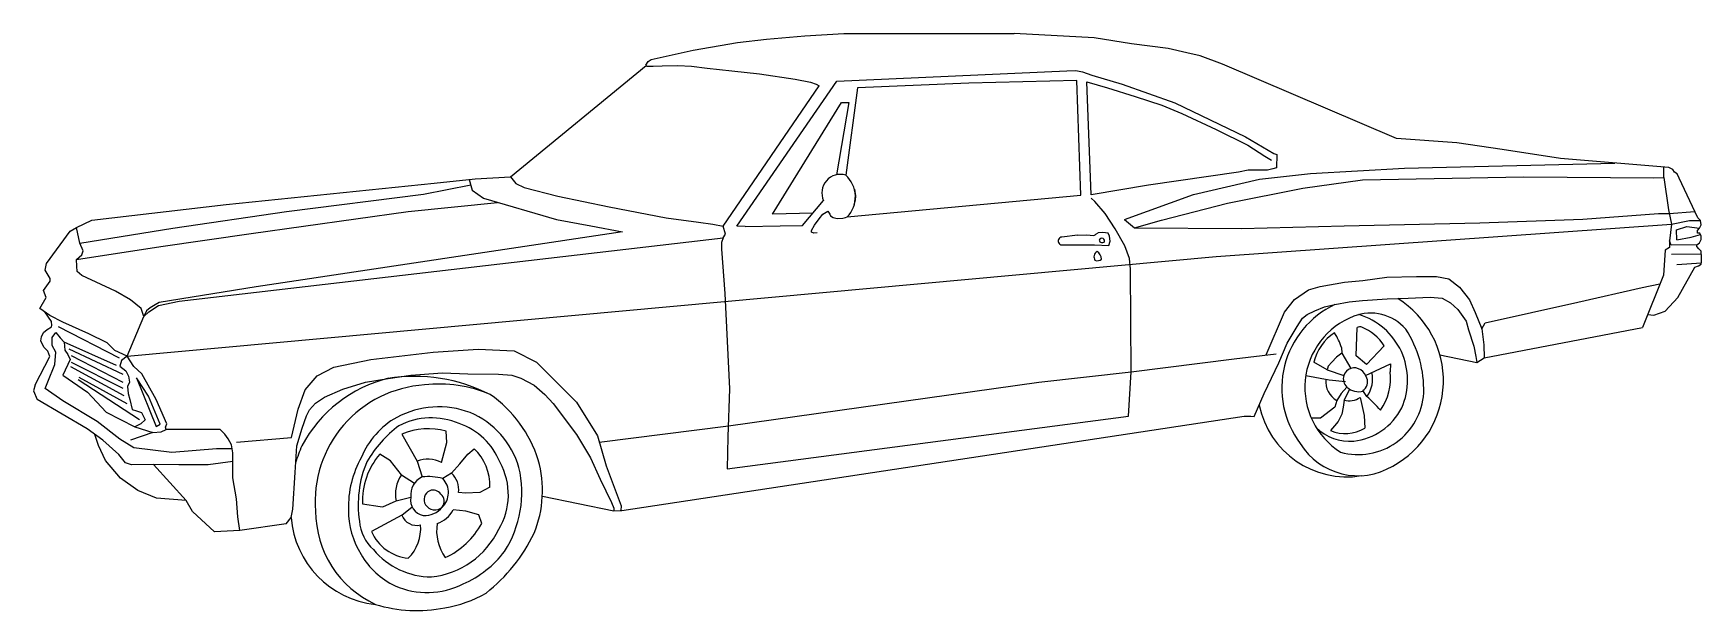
# Model space of a CAD drawing. Header units: inches. Extents: x 0 to 6.93, y 0 to 2.4.
import ezdxf

# ---------------------------------------------------------------- set-up
doc = ezdxf.new("R2010")
doc.units = ezdxf.units.IN
doc.header["$MEASUREMENT"] = 0

msp = doc.modelspace()

# ---------------------------------------------------------------- linework, layer by layer
for p, q in [((3.3656, 2.3953), (4.0736, 2.3953)), ((1.982, 1.8003), (2.5454, 2.2616)), ((2.5428, 2.2641), (2.548, 2.2592)), ((2.548, 2.2592), (2.5735, 2.2591)), ((2.5735, 2.2591), (2.6109, 2.2611)), ((2.6109, 2.2611), (2.6761, 2.2614)), ((2.6761, 2.2614), (2.7329, 2.2593)), ((2.7329, 2.2593), (2.7982, 2.251)), ((2.7982, 2.251), (2.901, 2.2401)), ((2.901, 2.2401), (3.0152, 2.2273)), ((3.0152, 2.2273), (3.1641, 2.2054)), ((3.1641, 2.2054), (3.2276, 2.1933)), ((3.2276, 2.1933), (3.251, 2.185)), ((3.251, 2.185), (3.263, 2.1782)), ((4.9124, 1.4689), (6.802, 1.6039)), ((6.802, 1.6039), (6.7937, 1.534)), ((6.7937, 1.534), (6.7945, 1.5068)), ((0.3895, 1.0557), (4.9124, 1.4689)), ((6.7769, 1.4953), (6.7695, 1.3926)), ((6.7945, 1.5068), (6.7769, 1.4953)), ((6.7695, 1.3926), (6.6819, 1.1751)), ((6.8289, 1.2992), (6.8995, 1.4249)), ((6.8995, 1.4249), (6.9145, 1.4306)), ((6.7757, 1.2425), (6.8289, 1.2992)), ((6.7037, 1.2293), (6.729, 1.2266)), ((6.729, 1.2266), (6.7757, 1.2425))]:
    msp.add_line(p, q)
for points in [[(2.5657, 2.2874), (2.7399, 2.326), (2.9239, 2.3572), (3.0439, 2.3718), (3.2039, 2.3858), (3.3656, 2.3953)], [(6.9145, 1.4306), (6.9265, 1.4375), (6.9278, 1.4469), (6.9277, 1.4663), (6.9265, 1.4915), (6.9158, 1.5011), (6.9077, 1.5108), (6.9072, 1.5183), (6.9185, 1.5264), (6.9265, 1.5398), (6.926, 1.5543), (6.9201, 1.5666), (6.911, 1.5666), (6.911, 1.5779), (6.919, 1.5871), (6.9255, 1.601), (6.9228, 1.6193), (6.9115, 1.6295), (6.8347, 1.795), (6.8255, 1.8127), (6.8153, 1.8197), (6.8083, 1.8299), (6.7922, 1.8385), (6.3411, 1.8756), (6.0995, 1.9129), (5.9106, 1.9415), (5.6613, 1.9596), (4.9382, 2.2674), (4.8456, 2.3023), (4.7894, 2.3144), (4.7121, 2.3326), (4.5603, 2.3523), (4.4056, 2.3766), (4.0736, 2.3953)], [(2.5428, 2.2641), (2.5534, 2.2781), (2.5657, 2.2874)], [(2.9556, 1.594), (2.9217, 1.5948), (3.3363, 2.1972), (4.2919, 2.2395), (4.3287, 2.241), (4.3566, 2.2352), (4.3957, 2.2226), (4.522, 2.1853), (4.7399, 2.1067), (5.0342, 1.9664), (5.1506, 1.8969), (5.1643, 1.8923), (5.162, 1.8376), (5.162, 1.8376), (5.1469, 1.8328), (5.1253, 1.8276), (5.0448, 1.8275), (5.0052, 1.8198), (4.6305, 1.7658), (4.3931, 1.7252), (4.3751, 2.1939), (4.4605, 2.1698), (4.5749, 2.133), (4.686, 2.0976), (4.7691, 2.0626), (4.9111, 1.996), (5.0432, 1.931), (5.1143, 1.8862), (5.1421, 1.8697)], [(2.8643, 1.5957), (3.263, 2.1782), (3.263, 2.1782)], [(4.3501, 1.7244), (4.3326, 2.1996), (3.8844, 2.1885), (3.4221, 2.1692), (3.3733, 1.8072)], [(3.2376, 1.6495), (3.0695, 1.6457), (3.3558, 2.1081), (3.386, 2.109), (3.3345, 1.8086)], [(4.5311, 1.6227), (4.8181, 1.7262), (5.0917, 1.7897), (5.3032, 1.8134), (5.6937, 1.8356), (6.5667, 1.8571)], [(4.5311, 1.6227), (4.5726, 1.5886), (4.685, 1.6197), (4.9587, 1.6906), (5.2723, 1.7527), (5.5193, 1.7882), (6.1899, 1.8), (6.7298, 1.7955), (6.7712, 1.797), (6.7712, 1.8402)], [(0.0485, 1.4132), (0.0543, 1.44), (0.1524, 1.5747), (0.1797, 1.5894), (0.2425, 1.6204), (0.8007, 1.6848), (1.6647, 1.7735), (1.8349, 1.7921), (1.982, 1.8003)], [(0.1932, 1.5254), (0.5793, 1.587), (1.0518, 1.6565), (1.6195, 1.7288), (1.8165, 1.7672)], [(1.8101, 1.7894), (1.8228, 1.7449), (1.8694, 1.711), (2.1723, 1.6229), (2.315, 1.5964), (2.4465, 1.5719), (0.9246, 1.3434), (0.523, 1.2779), (0.5054, 1.2695), (0.4851, 1.2565), (0.4704, 1.2442), (0.4587, 1.2208)], [(1.982, 1.8003), (2.003, 1.7726), (2.038, 1.756), (2.1783, 1.7192), (2.3914, 1.6749), (2.6272, 1.6293), (2.7619, 1.6117), (2.8216, 1.603), (2.8643, 1.5957)], [(3.4101, 1.7482), (3.4135, 1.7216), (3.4125, 1.7037), (3.41, 1.6919), (3.4072, 1.6823), (3.407, 1.6797)], [(6.7712, 1.797), (6.7898, 1.6635), (6.802, 1.6039)], [(0.3895, 1.0557), (0.4587, 1.2208), (0.4798, 1.2405), (0.5193, 1.2659), (0.6055, 1.2842), (2.8649, 1.5475), (2.8576, 1.5279), (2.8576, 1.4999), (2.8713, 1.3155), (2.8907, 0.9207), (2.8845, 0.7207), (2.8815, 0.5879), (4.5477, 0.8071), (4.5582, 0.9909), (4.5559, 1.4175), (4.5523, 1.4612), (4.5327, 1.5144), (4.4922, 1.5849), (4.4505, 1.6485), (4.4077, 1.6982), (4.3927, 1.7121)], [(1.5568, 1.6562), (1.928, 1.6939)], [(2.9556, 1.594), (3.1012, 1.5966), (3.1937, 1.5979), (3.2814, 1.7012)], [(3.3793, 1.6335), (3.3793, 1.6335), (4.3501, 1.7244)], [(0.1798, 1.4569), (0.5292, 1.5115), (0.9039, 1.5654), (1.5568, 1.6562)], [(2.8649, 1.5475), (2.8737, 1.562), (2.8643, 1.5957)], [(3.255, 1.567), (3.2406, 1.5665), (3.2314, 1.5698), (3.2314, 1.5778), (3.244, 1.5998), (3.2629, 1.6257), (3.2783, 1.6446), (3.2997, 1.6575), (3.3068, 1.6447), (3.3109, 1.638), (3.3217, 1.6309), (3.3381, 1.6278), (3.3609, 1.6285), (3.373, 1.6319), (3.3793, 1.6335)], [(4.5726, 1.5886), (5.0167, 1.5851), (5.4427, 1.5962), (6.0063, 1.6092), (6.4342, 1.6241), (6.7486, 1.6483), (6.7929, 1.6483), (6.8992, 1.656)], [(6.802, 1.6039), (6.8771, 1.6191), (6.9228, 1.6193)], [(0.4587, 1.2208), (0.4475, 1.2531), (0.4038, 1.2901), (0.3413, 1.325), (0.2016, 1.3907), (0.1818, 1.4071), (0.1811, 1.4296), (0.1798, 1.4569), (0.2016, 1.477), (0.207, 1.4935), (0.1932, 1.5254), (0.1797, 1.5894)], [(4.3357, 1.5582), (4.2705, 1.5503)], [(4.2747, 1.5173), (4.4059, 1.5173), (4.4663, 1.5149), (4.4717, 1.5329), (4.4688, 1.5539), (4.4639, 1.5661), (4.4415, 1.569), (4.4212, 1.5675)], [(4.3357, 1.5582), (4.3733, 1.5594), (4.4032, 1.556), (4.4093, 1.5589), (4.4122, 1.5628), (4.4212, 1.5675)], [(6.9072, 1.5183), (6.8018, 1.5167), (6.7937, 1.534)], [(6.8243, 1.5382), (6.8235, 1.5795), (6.8664, 1.5933), (6.919, 1.5871)], [(6.8243, 1.5382), (6.884, 1.5497), (6.9231, 1.5605)], [(6.9271, 1.4789), (6.8027, 1.4783)], [(0.3895, 1.0557), (0.3388, 1.0798), (0.3062, 1.1111), (0.231, 1.1483), (0.1225, 1.1969), (0.0686, 1.2248), (0.0267, 1.2541), (0.0533, 1.2987), (0.0427, 1.3279), (0.0693, 1.3665), (0.0693, 1.3778), (0.0485, 1.4132)], [(5.1191, 1.0608), (5.1958, 1.2387), (5.2368, 1.2915), (5.2948, 1.3315), (5.3439, 1.3445), (5.4452, 1.3631), (5.5213, 1.3701), (5.6201, 1.3837), (5.7443, 1.3868), (5.8264, 1.3868), (5.8786, 1.3763), (5.922, 1.3428), (5.9633, 1.2891), (5.9867, 1.2365)], [(6.9271, 1.4422), (6.8242, 1.4353)], [(6.0149, 1.1689), (6.0286, 1.1939), (6.4135, 1.2802), (6.6807, 1.3405), (6.7548, 1.356)], [(1.0496, 0.3605), (1.0699, 0.3865), (1.0772, 0.4206), (1.0866, 0.5734), (1.0941, 0.6833), (1.1165, 0.7565), (1.134, 0.8079), (1.1463, 0.8325), (1.1716, 0.8608), (1.2086, 0.8854), (1.285, 0.9195), (1.3792, 0.9478), (1.4727, 0.9637), (1.5669, 0.9775), (1.6995, 0.9862), (1.8043, 0.9832), (1.9318, 0.9811), (1.9869, 0.9774), (2.0238, 0.9651), (2.0797, 0.9354), (2.1239, 0.8963), (2.1581, 0.8591), (2.2552, 0.7302), (2.3139, 0.6346), (2.3539, 0.5451), (2.401, 0.4488), (2.4104, 0.4249), (2.4104, 0.414), (2.4365, 0.4154), (2.4438, 0.4154), (5.0281, 0.8072), (5.0554, 0.8063), (5.0696, 0.806), (5.1115, 0.9004), (5.1724, 1.0277), (5.2066, 1.1097), (5.2477, 1.1791), (5.2708, 1.2129), (5.2897, 1.2287), (5.3212, 1.2443), (5.3623, 1.2604), (5.4052, 1.2699), (5.4646, 1.2809), (5.5191, 1.2864), (5.6218, 1.2933), (5.7095, 1.2967), (5.8003, 1.3008), (5.8498, 1.2966), (5.8855, 1.2771), (5.9158, 1.2492), (5.9495, 1.2014), (5.9603, 1.1657), (5.9811, 1.0976), (5.9904, 1.055), (5.9946, 1.0301), (6.0249, 1.0487), (6.6819, 1.1751)], [(0.0071, 0.9376), (0.0688, 1.0547), (0.06, 1.0773), (0.0432, 1.0936), (0.031, 1.1192), (0.0339, 1.1366), (0.0426, 1.154), (0.0577, 1.1668), (0.0757, 1.1779), (0.0765, 1.1837), (0.0748, 1.2003), (0.0477, 1.2395)], [(5.9867, 1.2365), (6.0149, 1.1689), (6.0235, 1.1026), (6.0249, 1.0487)], [(0.8258, 0.6714), (0.7611, 0.6714), (0.5753, 0.6565), (0.4176, 0.676), (0.3591, 0.7121), (0.2651, 0.7844), (0.1219, 0.8704), (0.0488, 0.9217), (0.0604, 0.9492), (0.0893, 1.0217), (0.0936, 1.0723), (0.0785, 1.1005), (0.0777, 1.1337), (0.0936, 1.154), (0.1117, 1.1323), (0.1276, 1.1142), (0.1305, 1.0803), (0.1435, 1.0629), (0.1522, 1.0426)], [(0.3577, 1.0473), (0.1046, 1.1773)], [(0.3451, 1.0173), (0.1276, 1.1142)], [(5.6096, 1.0986), (5.5355, 1.0211), (5.4934, 1.0567), (5.4973, 1.1755)], [(0.1522, 1.0426), (0.1218, 0.9776), (0.2245, 0.9067), (0.3026, 0.8229), (0.4212, 0.7629), (0.4964, 0.7398), (0.5311, 0.742), (0.5521, 0.7511)], [(0.3731, 0.9803), (0.1486, 1.0844)], [(0.3731, 0.946), (0.1584, 1.0571)], [(0.3895, 1.0557), (0.3654, 1.0377), (0.3587, 1.0143), (0.3844, 0.9957), (0.395, 0.9723), (0.3994, 0.9476), (0.3906, 0.9299), (0.3932, 0.9016), (0.4012, 0.8756), (0.4096, 0.8349), (0.4281, 0.8287), (0.4494, 0.8221), (0.4644, 0.7921), (0.4458, 0.7744), (0.4212, 0.7629)], [(1.0496, 0.3605), (0.858, 0.332), (0.8496, 0.3887), (0.8436, 0.4636), (0.8285, 0.5512), (0.8285, 0.6551), (0.8231, 0.6876), (0.8095, 0.7126), (0.7951, 0.7322), (0.7762, 0.7511), (0.5521, 0.7511), (0.5488, 0.7616), (0.5537, 0.7753), (0.5102, 0.8759), (0.4499, 0.9831), (0.4177, 1.0126), (0.3895, 1.0557)], [(1.1003, 0.8362), (1.1291, 0.9162), (1.1783, 0.9737), (1.2481, 1.0106), (1.402, 1.0414), (1.6606, 1.0721), (1.8474, 1.0844), (1.9972, 1.0783), (2.0896, 1.0311), (2.2558, 0.8649), (2.342, 0.7255), (2.379, 0.6003), (2.4405, 0.4345), (2.4401, 0.4154)], [(2.3497, 0.6994), (2.886, 0.7671), (4.1753, 0.9482), (4.5582, 0.9909), (4.9871, 1.0445), (5.1605, 1.066)], [(5.4327, 1.0912), (5.4331, 1.0678), (5.4109, 1.0513), (5.392, 1.0304), (5.3772, 1.0144), (5.3723, 0.9996), (5.318, 1.0304)], [(5.4331, 1.0678), (5.4709, 1.0052)], [(5.8405, 1.0621), (5.9946, 1.0301)], [(0.3766, 0.8915), (0.1556, 1.011)], [(0.3731, 0.9223), (0.1584, 1.0292)], [(5.284, 0.9755), (5.3806, 0.957), (5.4485, 0.9503)], [(5.3723, 0.9996), (5.4413, 0.9757)], [(5.5324, 0.9762), (5.6363, 1.0245), (5.6339, 0.9906)], [(0.0071, 0.9376), (0, 0.912), (0.0156, 0.8766)], [(0.4402, 0.7923), (0.1857, 0.9572)], [(0.3892, 0.8587), (0.1906, 0.967)], [(0.4283, 0.9657), (0.5104, 0.7638), (0.5265, 0.7738), (0.4783, 0.8901), (0.4283, 0.9657)], [(5.4305, 0.9012), (5.4124, 0.8716), (5.4048, 0.8447), (5.3446, 0.7985), (5.307, 0.7985)], [(5.4305, 0.9012), (5.4549, 0.9272)], [(5.4428, 0.8733), (5.4669, 0.9184)], [(5.5379, 0.8891), (5.5211, 0.9133)], [(0.8285, 0.6181), (0.7257, 0.6044), (0.6044, 0.6044), (0.4989, 0.6065), (0.4082, 0.6055), (0.3829, 0.6139), (0.3544, 0.6476), (0.2879, 0.7077), (0.2236, 0.7541), (0.0156, 0.8766)], [(0.8442, 0.6993), (1.0719, 0.718), (1.1003, 0.8362)], [(5.4428, 0.8733), (5.4392, 0.8436), (5.4339, 0.8157), (5.4188, 0.7845), (5.4027, 0.7662), (5.3865, 0.7469)], [(5.5096, 0.8839), (5.5264, 0.8102), (5.5285, 0.7571)], [(0.858, 0.332), (0.7519, 0.3276), (0.6611, 0.4114), (0.635, 0.4568), (0.5112, 0.4664), (0.4341, 0.498), (0.3612, 0.5503), (0.2993, 0.6233), (0.2704, 0.6851), (0.2558, 0.7309)], [(0.4964, 0.7398), (0.4039, 0.7078)], [(1.5307, 0.7327), (1.5932, 0.6201)], [(1.6943, 0.6152), (1.7168, 0.6976), (1.714, 0.7442)], [(1.5282, 0.5634), (1.4831, 0.6212), (1.4386, 0.6489)], [(1.7363, 0.5708), (1.7716, 0.6096), (1.8048, 0.6486), (1.83, 0.6719)], [(0.635, 0.4568), (0.4989, 0.6065)], [(1.5282, 0.5634), (1.5825, 0.5284)], [(1.5932, 0.6201), (1.6145, 0.5547)], [(1.7363, 0.5708), (1.7001, 0.5479)], [(1.8958, 0.5117), (1.8538, 0.49), (1.7947, 0.4871), (1.7659, 0.4903)], [(1.367, 0.4426), (1.4402, 0.4316), (1.4506, 0.431), (1.506, 0.4549)], [(1.506, 0.4549), (1.5674, 0.4706)], [(1.5298, 0.3958), (1.5727, 0.4308)], [(1.8495, 0.3977), (1.7961, 0.4121), (1.7428, 0.4188)], [(2.1137, 0.4756), (2.4104, 0.414)], [(1.5298, 0.3958), (1.404, 0.3284)], [(1.8621, 0.3621), (1.8495, 0.3977)]]:
    msp.add_lwpolyline(points)
for centre, radius, start, end in [((3.3514, 1.7334), 0.077, 73.44222, 204.76496), ((3.2935, 1.7175), 0.1201, 315.59198, 48.33533), ((4.2725, 1.5338), 0.0166, 96.88802, 277.91081), ((4.4369, 1.5335), 0.0114, 63.51052, 157.17451), ((4.4362, 1.5372), 0.00982, 175.73919, 268.569), ((4.4391, 1.5503), 0.0232, 262.20412, 288.67025), ((4.4389, 1.5344), 0.00976, 321.50679, 71.39191), ((4.4304, 1.4676), 0.0262, 120.36136, 212.08717), ((4.4176, 1.4793), 0.0273, 249.94176, 311.89166), ((4.3968, 1.4568), 0.0391, 3.12758, 58.56732), ((5.567, 0.9232), 0.3826, 115.02376, 216.94156), ((5.4532, 0.9534), 0.4023, 298.46325, 58.12586), ((5.5967, 0.9261), 0.3166, 111.04424, 237.95587), ((5.5529, 1.0415), 0.1932, 40.76108, 111.20536), ((5.4223, 0.9562), 0.2844, 336.128, 73.19196), ((5.5085, 0.9878), 0.1952, 122.54502, 167.41403), ((5.1899, 1.013), 0.255, 17.84969, 33.13243), ((5.5077, 1.1448), 0.0324, 73.86175, 108.57459), ((5.4486, 0.9996), 0.189, 31.61656, 68.90457), ((5.3212, 0.9187), 0.4526, 358.01934, 33.35409), ((1.5808, 0.2731), 0.699, 63.10718, 98.89964), ((5.4907, 0.9634), 0.0509, 165.91809, 225.23959), ((5.485, 0.9615), 0.046, 53.81709, 161.92895), ((5.4688, 0.9392), 0.0735, 20.6305, 53.81709), ((5.4404, 0.9612), 0.1212, 323.50969, 12.94831), ((5.41, 0.9625), 0.2257, 324.5664, 7.15703), ((1.608, 0.4221), 0.5581, 103.75247, 152.04571), ((1.6545, 0.4531), 0.4842, 93.53792, 184.76256), ((1.6852, 0.3991), 0.5407, 66.93313, 96.4351), ((5.4611, 0.9526), 0.0946, 175.75898, 238.96041), ((5.502, 0.9197), 0.272, 254.3846, 356.48955), ((5.5039, 0.9814), 0.0731, 227.8644, 284.9629), ((5.4976, 0.9493), 0.043, 303.05275, 21.57594), ((1.6835, 0.4721), 0.3732, 69.57013, 117.90745), ((1.5995, 0.4684), 0.5214, 17.56345, 55.2021), ((5.4541, 0.9257), 0.3707, 191.28063, 279.48922), ((5.4631, 0.9609), 0.09, 256.9233, 301.08771), ((5.4555, 0.9565), 0.2546, 276.19758, 333.03317), ((5.0393, 0.3471), 0.7364, 41.14563, 47.39372), ((1.6766, 0.5059), 0.3403, 119.52983, 157.45701), ((1.836, 0.3505), 0.5244, 127.3793, 149.39387), ((1.6531, 0.5023), 0.2975, 67.28182, 117.08727), ((1.6755, 0.5096), 0.2827, 21.76393, 70.90285), ((1.6735, 0.4925), 0.358, 16.55095, 66.93196), ((1.6384, 0.4821), 0.2728, 73.91075, 113.26979), ((5.5004, 0.8407), 0.281, 211.63802, 300.95223), ((5.4663, 0.8998), 0.1971, 224.95429, 274.86469), ((5.4474, 0.8939), 0.1591, 247.52921, 300.66945), ((1.6286, 0.4569), 0.5614, 156.17845, 163.9019), ((1.7324, 0.4291), 0.4242, 150.74836, 181.45389), ((1.6643, 0.4551), 0.2976, 139.34995, 182.39562), ((1.638, 0.4992), 0.1289, 64.08409, 110.33371), ((1.6837, 0.5182), 0.2122, 358.2244, 46.41118), ((1.6467, 0.4983), 0.4676, 337.70031, 15.81657), ((1.8097, 0.4394), 0.4609, 157.2721, 188.56447), ((1.6482, 0.4823), 0.1448, 145.9598, 190.90694), ((1.6486, 0.4803), 0.0818, 114.58938, 186.82431), ((1.6401, 0.3346), 0.2215, 74.28208, 96.62704), ((1.6716, 0.5013), 0.0949, 353.3066, 47.05607), ((1.6969, 0.4809), 0.2756, 328.6493, 28.97882), ((1.571, 0.4915), 0.4574, 327.53138, 13.00336), ((1.663, 0.4607), 0.0405, 114.72943, 211.68705), ((1.6597, 0.4589), 0.0409, 37.23974, 109.37991), ((1.6403, 0.4897), 0.0834, 313.51805, 44.20396), ((1.6516, 0.416), 0.3432, 179.61337, 212.19898), ((1.6321, 0.459), 0.0658, 169.85303, 258.80843), ((1.6247, 0.4883), 0.0939, 266.77559, 321.08602), ((1.6675, 0.4636), 0.0458, 211.86919, 311.4525), ((1.6495, 0.4606), 0.1023, 285.64271, 335.8802), ((1.6686, 0.4538), 0.0381, 319.99712, 51.62296), ((1.4627, 0.4176), 0.394, 184.52738, 263.80655), ((1.5984, 0.4134), 0.4264, 180.05651, 245.29593), ((1.5253, 0.383), 0.1717, 184.06823, 228.95367), ((1.5922, 0.4208), 0.0672, 201.89795, 283.56051), ((1.4346, 0.3411), 0.1739, 314.70361, 4.76201), ((1.8656, 0.3317), 0.191, 170.8531, 215.82727), ((1.5676, 0.5238), 0.3359, 295.2179, 331.21944), ((1.5755, 0.4039), 0.1874, 203.75967, 264.32692), ((1.6182, 0.4857), 0.3473, 275.79749, 334.73245), ((1.4518, 0.6212), 0.6957, 308.01191, 334.42668), ((1.6419, 0.3956), 0.3244, 210.06278, 244.43248), ((1.6529, 0.4519), 0.3117, 219.54084, 270.0785), ((1.6182, 0.5016), 0.4244, 293.07684, 322.9642), ((1.6346, 0.4018), 0.327, 246.04327, 297.28227), ((1.6281, 0.5075), 0.5023, 279.16011, 300.12565), ((1.5922, 0.5829), 0.5829, 252.83935, 281.46758)]:
    msp.add_arc(centre, radius, start, end)

doc.saveas('drawing.dxf')
